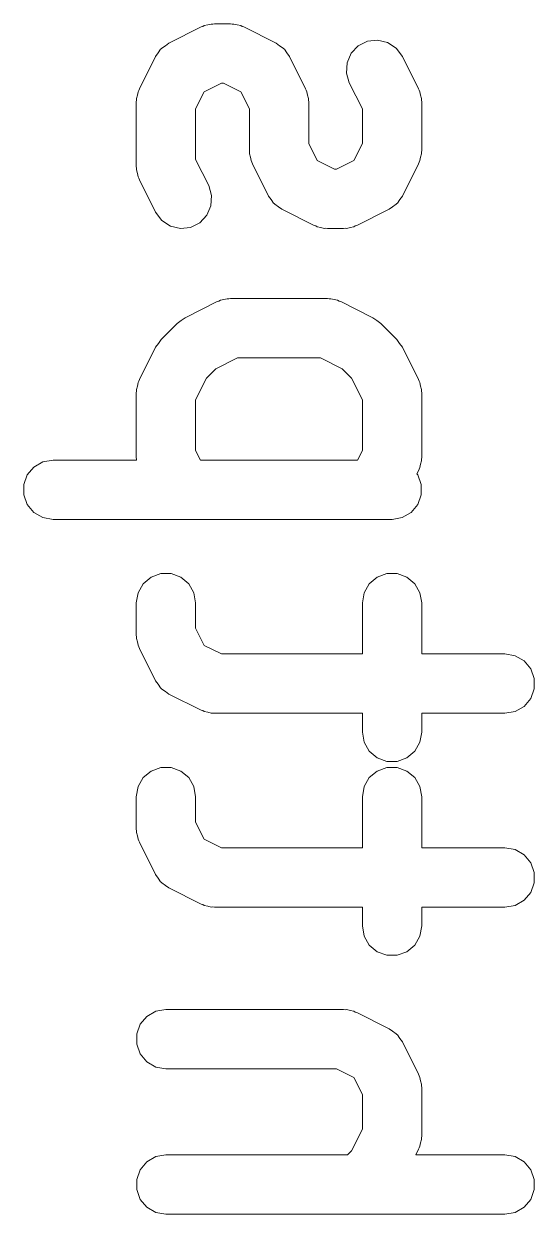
# Model space of a CAD drawing. Extents: x 83.8 to 162.6, y -99.1 to -55.8.
# Drawn here: x 87.52 to 89.026, y -86.851 to -83.343 of the extents above; entities that cross this region are included whole.
import ezdxf

# ---------------------------------------------------------------- set-up
doc = ezdxf.new("R2010")
doc.units = 0
doc.layers.add('Beschriftung', color=11, linetype='Continuous', lineweight=0)

msp = doc.modelspace()

# ---------------------------------------------------------------- linework, layer by layer
at = {"layer": 'Beschriftung'}
for p, q in [((87.9481, -83.3995), (88.0433, -83.3519)), ((88.0433, -83.3519), (88.0482, -83.3505)), ((88.0482, -83.3505), (88.0525, -83.348)), ((88.0525, -83.348), (88.0626, -83.3462)), ((88.0626, -83.3462), (88.0725, -83.3433)), ((88.0725, -83.3433), (88.0775, -83.3436)), ((88.0775, -83.3436), (88.0825, -83.3427)), ((88.0825, -83.3427), (88.1301, -83.3427)), ((88.1301, -83.3427), (88.1351, -83.3436)), ((88.1351, -83.3436), (88.1401, -83.3433)), ((88.1401, -83.3433), (88.1499, -83.3462)), ((88.1499, -83.3462), (88.16, -83.348)), ((88.16, -83.348), (88.1644, -83.3505)), ((88.1644, -83.3505), (88.1692, -83.3519)), ((88.1692, -83.3519), (88.2645, -83.3995)), ((88.5337, -83.3939), (88.5639, -83.3905)), ((88.5639, -83.3905), (88.5935, -83.3975)), ((87.9166, -83.4284), (87.9237, -83.4176)), ((87.9237, -83.4176), (87.9256, -83.4162)), ((87.9256, -83.4162), (87.9271, -83.4143)), ((87.9271, -83.4143), (87.9378, -83.4072)), ((87.9378, -83.4072), (87.9481, -83.3995)), ((88.2645, -83.3995), (88.2748, -83.4072)), ((88.2748, -83.4072), (88.2855, -83.4143)), ((88.2855, -83.4143), (88.2869, -83.4162)), ((88.2869, -83.4162), (88.2889, -83.4176)), ((88.2889, -83.4176), (88.2959, -83.4284)), ((88.4856, -83.4296), (88.5065, -83.4075)), ((88.5065, -83.4075), (88.5337, -83.3939)), ((88.5935, -83.3975), (88.6188, -83.4143)), ((88.6188, -83.4143), (88.6369, -83.4387)), ((87.8614, -83.5339), (87.909, -83.4387)), ((87.909, -83.4387), (87.9166, -83.4284)), ((88.2959, -83.4284), (88.3036, -83.4387)), ((88.3036, -83.4387), (88.3512, -83.5339)), ((88.4717, -83.4878), (88.4736, -83.4575)), ((88.4736, -83.4575), (88.4856, -83.4296)), ((88.6369, -83.4387), (88.6845, -83.5339)), ((88.4804, -83.5169), (88.4717, -83.4878)), ((88.1031, -83.5177), (88.0525, -83.543)), ((88.1094, -83.5177), (88.1031, -83.5177)), ((88.1601, -83.543), (88.1094, -83.5177)), ((88.5188, -83.5937), (88.4804, -83.5169)), ((87.8527, -83.563), (87.8556, -83.5532)), ((87.853, -83.5681), (87.8527, -83.563)), ((87.8556, -83.5532), (87.8574, -83.5431)), ((87.8574, -83.5431), (87.8599, -83.5388)), ((87.8599, -83.5388), (87.8614, -83.5339)), ((88.0525, -83.543), (88.0271, -83.5937)), ((88.1855, -83.5937), (88.1601, -83.543)), ((88.3512, -83.5339), (88.3527, -83.5387)), ((88.3527, -83.5387), (88.3552, -83.5431)), ((88.3552, -83.5431), (88.357, -83.5532)), ((88.357, -83.5532), (88.3599, -83.563)), ((88.3599, -83.563), (88.3596, -83.5681)), ((88.6845, -83.5339), (88.686, -83.5387)), ((88.686, -83.5387), (88.6885, -83.5431)), ((88.6885, -83.5431), (88.6903, -83.5532)), ((88.6903, -83.5532), (88.6932, -83.563)), ((88.6932, -83.563), (88.6929, -83.5681)), ((87.8521, -83.573), (87.853, -83.5681)), ((87.8521, -83.7635), (87.8521, -83.573)), ((88.0271, -83.5937), (88.0271, -83.7429)), ((88.1855, -83.7159), (88.1855, -83.5937)), ((88.3596, -83.5681), (88.3605, -83.573)), ((88.3605, -83.573), (88.3605, -83.6952)), ((88.5188, -83.6952), (88.5188, -83.5937)), ((88.6929, -83.5681), (88.6938, -83.573)), ((88.6938, -83.573), (88.6938, -83.7159)), ((88.3605, -83.6952), (88.3858, -83.7459)), ((88.4934, -83.7459), (88.5188, -83.6952)), ((88.0271, -83.7429), (88.0655, -83.8196)), ((88.1863, -83.7209), (88.1855, -83.7159)), ((88.186, -83.7259), (88.1863, -83.7209)), ((88.1889, -83.7357), (88.186, -83.7259)), ((88.1907, -83.7458), (88.1889, -83.7357)), ((88.6903, -83.7357), (88.6885, -83.7458)), ((88.6932, -83.7259), (88.6903, -83.7357)), ((88.6938, -83.7159), (88.6929, -83.7209)), ((88.6929, -83.7209), (88.6932, -83.7259)), ((87.853, -83.7685), (87.8521, -83.7635)), ((87.8527, -83.7735), (87.853, -83.7685)), ((87.8556, -83.7834), (87.8527, -83.7735)), ((88.1933, -83.7502), (88.1907, -83.7458)), ((88.1947, -83.755), (88.1933, -83.7502)), ((88.2423, -83.8503), (88.1947, -83.755)), ((88.3858, -83.7459), (88.4365, -83.7713)), ((88.4365, -83.7713), (88.4428, -83.7713)), ((88.4428, -83.7713), (88.4934, -83.7459)), ((88.6845, -83.755), (88.6369, -83.8503)), ((88.686, -83.7502), (88.6845, -83.755)), ((88.6885, -83.7458), (88.686, -83.7502)), ((87.8574, -83.7935), (87.8556, -83.7834)), ((87.8599, -83.7978), (87.8574, -83.7935)), ((87.8614, -83.8027), (87.8599, -83.7978)), ((87.909, -83.8979), (87.8614, -83.8027)), ((88.0655, -83.8196), (88.0742, -83.8488)), ((88.0723, -83.8791), (88.0603, -83.907)), ((88.0742, -83.8488), (88.0723, -83.8791)), ((88.25, -83.8606), (88.2423, -83.8503)), ((88.257, -83.8713), (88.25, -83.8606)), ((88.259, -83.8727), (88.257, -83.8713)), ((88.2604, -83.8747), (88.259, -83.8727)), ((88.2711, -83.8817), (88.2604, -83.8747)), ((88.2814, -83.8894), (88.2711, -83.8817)), ((88.6081, -83.8818), (88.5978, -83.8894)), ((88.6188, -83.8747), (88.6081, -83.8818)), ((88.6203, -83.8727), (88.6188, -83.8747)), ((88.6222, -83.8713), (88.6203, -83.8727)), ((88.6293, -83.8606), (88.6222, -83.8713)), ((88.6369, -83.8503), (88.6293, -83.8606)), ((87.9271, -83.9223), (87.909, -83.8979)), ((88.0603, -83.907), (88.0394, -83.929)), ((88.3767, -83.937), (88.2814, -83.8894)), ((88.5978, -83.8894), (88.5026, -83.937)), ((87.9524, -83.939), (87.9271, -83.9223)), ((87.982, -83.9461), (87.9524, -83.939)), ((88.0122, -83.9426), (87.982, -83.9461)), ((88.0394, -83.929), (88.0122, -83.9426)), ((88.3815, -83.9385), (88.3767, -83.937)), ((88.3859, -83.941), (88.3815, -83.9385)), ((88.396, -83.9428), (88.3859, -83.941)), ((88.4058, -83.9457), (88.396, -83.9428)), ((88.4108, -83.9454), (88.4058, -83.9457)), ((88.4158, -83.9463), (88.4108, -83.9454)), ((88.4634, -83.9463), (88.4158, -83.9463)), ((88.4684, -83.9454), (88.4634, -83.9463)), ((88.4734, -83.9457), (88.4684, -83.9454)), ((88.4833, -83.9428), (88.4734, -83.9457)), ((88.4934, -83.941), (88.4833, -83.9428)), ((88.4977, -83.9385), (88.4934, -83.941)), ((88.5026, -83.937), (88.4977, -83.9385)), ((87.9957, -84.2091), (88.091, -84.1615)), ((88.091, -84.1615), (88.0958, -84.16)), ((88.0958, -84.16), (88.1002, -84.1575)), ((88.1002, -84.1575), (88.1103, -84.1557)), ((88.1103, -84.1557), (88.1201, -84.1528)), ((88.1201, -84.1528), (88.1251, -84.1531)), ((88.1251, -84.1531), (88.1301, -84.1522)), ((88.1301, -84.1522), (88.4158, -84.1522)), ((88.4158, -84.1522), (88.4208, -84.1531)), ((88.4208, -84.1531), (88.4258, -84.1528)), ((88.4258, -84.1528), (88.4356, -84.1557)), ((88.4356, -84.1557), (88.4457, -84.1575)), ((88.4457, -84.1575), (88.4501, -84.16)), ((88.4501, -84.16), (88.4549, -84.1615)), ((88.4549, -84.1615), (88.5502, -84.2091)), ((87.9254, -84.2731), (87.973, -84.2255)), ((87.973, -84.2255), (87.9845, -84.2174)), ((87.9845, -84.2174), (87.9957, -84.2091)), ((88.5502, -84.2091), (88.5614, -84.2174)), ((88.5614, -84.2174), (88.5729, -84.2255)), ((88.5729, -84.2255), (88.6205, -84.2731)), ((87.8614, -84.3911), (87.909, -84.2958)), ((87.909, -84.2958), (87.9173, -84.2846)), ((87.9173, -84.2846), (87.9254, -84.2731)), ((88.6205, -84.2731), (88.6286, -84.2846)), ((88.6286, -84.2846), (88.6369, -84.2958)), ((88.6369, -84.2958), (88.6845, -84.3911)), ((88.1508, -84.3272), (88.0867, -84.3592)), ((88.3952, -84.3272), (88.1508, -84.3272)), ((88.4592, -84.3592), (88.3952, -84.3272)), ((88.0867, -84.3592), (88.0591, -84.3868)), ((88.4868, -84.3868), (88.4592, -84.3592)), ((87.8556, -84.4104), (87.8574, -84.4003)), ((87.8574, -84.4003), (87.8599, -84.3959)), ((87.8599, -84.3959), (87.8614, -84.3911)), ((88.0591, -84.3868), (88.0271, -84.4508)), ((88.5188, -84.4508), (88.4868, -84.3868)), ((88.6845, -84.3911), (88.686, -84.3959)), ((88.686, -84.3959), (88.6885, -84.4003)), ((88.6885, -84.4003), (88.6903, -84.4104)), ((87.8521, -84.4302), (87.853, -84.4252)), ((87.8521, -84.6207), (87.8521, -84.4302)), ((87.8527, -84.4202), (87.8556, -84.4104)), ((87.853, -84.4252), (87.8527, -84.4202)), ((88.6903, -84.4104), (88.6932, -84.4202)), ((88.6932, -84.4202), (88.6929, -84.4252)), ((88.6929, -84.4252), (88.6938, -84.4302)), ((88.6938, -84.4302), (88.6938, -84.6207)), ((88.0271, -84.4508), (88.0271, -84.6)), ((88.5188, -84.6), (88.5188, -84.4508)), ((88.0271, -84.6), (88.0413, -84.6284)), ((88.5046, -84.6284), (88.5188, -84.6)), ((87.5305, -84.6722), (87.55, -84.6489)), ((87.55, -84.6489), (87.5764, -84.6337)), ((87.5764, -84.6337), (87.6063, -84.6284)), ((87.6063, -84.6284), (87.8528, -84.6284)), ((87.853, -84.6256), (87.8521, -84.6207)), ((87.8528, -84.6284), (87.853, -84.6256)), ((88.0413, -84.6284), (88.5046, -84.6284)), ((88.686, -84.655), (88.6845, -84.6598)), ((88.6885, -84.6506), (88.686, -84.655)), ((88.6903, -84.6405), (88.6885, -84.6506)), ((88.6932, -84.6307), (88.6903, -84.6405)), ((88.6938, -84.6207), (88.6929, -84.6256)), ((88.6929, -84.6256), (88.6932, -84.6307)), ((87.5201, -84.7007), (87.5305, -84.6722)), ((88.6845, -84.6598), (88.6797, -84.6694)), ((88.6797, -84.6694), (88.6821, -84.6722)), ((88.6821, -84.6722), (88.6925, -84.7007)), ((87.5201, -84.7311), (87.5201, -84.7007)), ((88.6925, -84.7007), (88.6925, -84.7311)), ((87.5305, -84.7597), (87.5201, -84.7311)), ((87.55, -84.7829), (87.5305, -84.7597)), ((88.6821, -84.7597), (88.6625, -84.7829)), ((88.6925, -84.7311), (88.6821, -84.7597)), ((87.5764, -84.7981), (87.55, -84.7829)), ((88.6625, -84.7829), (88.6362, -84.7981)), ((87.6063, -84.8034), (87.5764, -84.7981)), ((88.6063, -84.8034), (87.6063, -84.8034)), ((88.6362, -84.7981), (88.6063, -84.8034)), ((87.8959, -84.9735), (87.9244, -84.9631)), ((87.9244, -84.9631), (87.9548, -84.9631)), ((87.9548, -84.9631), (87.9834, -84.9735)), ((88.5625, -84.9735), (88.5911, -84.9631)), ((88.5911, -84.9631), (88.6215, -84.9631)), ((88.6215, -84.9631), (88.65, -84.9735)), ((87.8574, -85.0193), (87.8726, -84.993)), ((87.8726, -84.993), (87.8959, -84.9735)), ((87.9834, -84.9735), (88.0066, -84.993)), ((88.0066, -84.993), (88.0218, -85.0193)), ((88.5241, -85.0193), (88.5393, -84.993)), ((88.5393, -84.993), (88.5625, -84.9735)), ((88.65, -84.9735), (88.6733, -84.993)), ((88.6733, -84.993), (88.6885, -85.0193)), ((87.8521, -85.0492), (87.8574, -85.0193)), ((88.0218, -85.0193), (88.0271, -85.0492)), ((88.5188, -85.0492), (88.5241, -85.0193)), ((88.6885, -85.0193), (88.6938, -85.0492)), ((87.8521, -85.1445), (87.8521, -85.0492)), ((88.0271, -85.0492), (88.0271, -85.1238)), ((88.5188, -85.1998), (88.5188, -85.0492)), ((88.6938, -85.0492), (88.6938, -85.1998)), ((87.853, -85.1494), (87.8521, -85.1445)), ((88.0271, -85.1238), (88.0525, -85.1745)), ((87.8527, -85.1545), (87.853, -85.1494)), ((87.8556, -85.1643), (87.8527, -85.1545)), ((87.8574, -85.1744), (87.8556, -85.1643)), ((87.8599, -85.1788), (87.8574, -85.1744)), ((87.8614, -85.1836), (87.8599, -85.1788)), ((88.0525, -85.1745), (88.1031, -85.1998)), ((87.909, -85.2788), (87.8614, -85.1836)), ((88.1031, -85.1998), (88.5188, -85.1998)), ((88.6938, -85.1998), (88.9396, -85.1998)), ((88.9396, -85.1998), (88.9695, -85.2051)), ((88.9695, -85.2051), (88.9959, -85.2203)), ((88.9959, -85.2203), (89.0154, -85.2436)), ((89.0154, -85.2436), (89.0258, -85.2721)), ((87.9166, -85.2892), (87.909, -85.2788)), ((89.0258, -85.2721), (89.0258, -85.3025)), ((87.9237, -85.2999), (87.9166, -85.2892)), ((87.9256, -85.3013), (87.9237, -85.2999)), ((87.9271, -85.3033), (87.9256, -85.3013)), ((87.9378, -85.3103), (87.9271, -85.3033)), ((87.9481, -85.318), (87.9378, -85.3103)), ((88.0433, -85.3656), (87.9481, -85.318)), ((89.0258, -85.3025), (89.0154, -85.3311)), ((88.9959, -85.3544), (88.9695, -85.3696)), ((89.0154, -85.3311), (88.9959, -85.3544)), ((88.0482, -85.367), (88.0433, -85.3656)), ((88.0525, -85.3696), (88.0482, -85.367)), ((88.0626, -85.3713), (88.0525, -85.3696)), ((88.0725, -85.3743), (88.0626, -85.3713)), ((88.0775, -85.374), (88.0725, -85.3743)), ((88.0825, -85.3748), (88.0775, -85.374)), ((88.5188, -85.3748), (88.0825, -85.3748)), ((88.5188, -85.4302), (88.5188, -85.3748)), ((88.9396, -85.3748), (88.6938, -85.3748)), ((88.6938, -85.3748), (88.6938, -85.4302)), ((88.9695, -85.3696), (88.9396, -85.3748)), ((88.5241, -85.4601), (88.5188, -85.4302)), ((88.5393, -85.4864), (88.5241, -85.4601)), ((88.6885, -85.4601), (88.6733, -85.4864)), ((88.6938, -85.4302), (88.6885, -85.4601)), ((88.5625, -85.506), (88.5393, -85.4864)), ((88.6733, -85.4864), (88.65, -85.506)), ((88.5911, -85.5164), (88.5625, -85.506)), ((88.6215, -85.5164), (88.5911, -85.5164)), ((88.65, -85.506), (88.6215, -85.5164)), ((87.8574, -85.5907), (87.8726, -85.5644)), ((87.8726, -85.5644), (87.8959, -85.5449)), ((87.8959, -85.5449), (87.9244, -85.5345)), ((87.9244, -85.5345), (87.9548, -85.5345)), ((87.9548, -85.5345), (87.9834, -85.5449)), ((87.9834, -85.5449), (88.0066, -85.5644)), ((88.0066, -85.5644), (88.0218, -85.5907)), ((88.5241, -85.5907), (88.5393, -85.5644)), ((88.5393, -85.5644), (88.5625, -85.5449)), ((88.5625, -85.5449), (88.5911, -85.5345)), ((88.5911, -85.5345), (88.6215, -85.5345)), ((88.6215, -85.5345), (88.65, -85.5449)), ((88.65, -85.5449), (88.6733, -85.5644)), ((88.6733, -85.5644), (88.6885, -85.5907)), ((87.8521, -85.6207), (87.8574, -85.5907)), ((88.0218, -85.5907), (88.0271, -85.6207)), ((88.5188, -85.6207), (88.5241, -85.5907)), ((88.6885, -85.5907), (88.6938, -85.6207)), ((87.8521, -85.7159), (87.8521, -85.6207)), ((88.0271, -85.6207), (88.0271, -85.6953)), ((88.5188, -85.7713), (88.5188, -85.6207)), ((88.6938, -85.6207), (88.6938, -85.7713)), ((88.0271, -85.6953), (88.0525, -85.7459)), ((87.853, -85.7209), (87.8521, -85.7159)), ((87.8527, -85.7259), (87.853, -85.7209)), ((87.8556, -85.7357), (87.8527, -85.7259)), ((87.8574, -85.7458), (87.8556, -85.7357)), ((87.8599, -85.7502), (87.8574, -85.7458)), ((87.8614, -85.755), (87.8599, -85.7502)), ((87.909, -85.8503), (87.8614, -85.755)), ((88.0525, -85.7459), (88.1031, -85.7713)), ((88.1031, -85.7713), (88.5188, -85.7713)), ((88.6938, -85.7713), (88.9396, -85.7713)), ((88.9396, -85.7713), (88.9695, -85.7765)), ((88.9695, -85.7765), (88.9959, -85.7917)), ((88.9959, -85.7917), (89.0154, -85.815)), ((89.0154, -85.815), (89.0258, -85.8436)), ((89.0258, -85.8436), (89.0258, -85.874)), ((87.9166, -85.8606), (87.909, -85.8503)), ((87.9237, -85.8713), (87.9166, -85.8606)), ((87.9256, -85.8727), (87.9237, -85.8713)), ((87.9271, -85.8747), (87.9256, -85.8727)), ((87.9378, -85.8818), (87.9271, -85.8747)), ((87.9481, -85.8894), (87.9378, -85.8818)), ((89.0258, -85.874), (89.0154, -85.9025)), ((88.0433, -85.937), (87.9481, -85.8894)), ((89.0154, -85.9025), (88.9959, -85.9258)), ((88.0482, -85.9385), (88.0433, -85.937)), ((88.0525, -85.941), (88.0482, -85.9385)), ((88.0626, -85.9428), (88.0525, -85.941)), ((88.0725, -85.9457), (88.0626, -85.9428)), ((88.0775, -85.9454), (88.0725, -85.9457)), ((88.0825, -85.9463), (88.0775, -85.9454)), ((88.5188, -85.9463), (88.0825, -85.9463)), ((88.5188, -86.0016), (88.5188, -85.9463)), ((88.9396, -85.9463), (88.6938, -85.9463)), ((88.6938, -85.9463), (88.6938, -86.0016)), ((88.9695, -85.941), (88.9396, -85.9463)), ((88.9959, -85.9258), (88.9695, -85.941)), ((88.5241, -86.0315), (88.5188, -86.0016)), ((88.6938, -86.0016), (88.6885, -86.0315)), ((88.5393, -86.0579), (88.5241, -86.0315)), ((88.5625, -86.0774), (88.5393, -86.0579)), ((88.6733, -86.0579), (88.65, -86.0774)), ((88.6885, -86.0315), (88.6733, -86.0579)), ((88.5911, -86.0878), (88.5625, -86.0774)), ((88.6215, -86.0878), (88.5911, -86.0878)), ((88.65, -86.0774), (88.6215, -86.0878)), ((87.8638, -86.2912), (87.8834, -86.2679)), ((87.8834, -86.2679), (87.9097, -86.2527)), ((87.9097, -86.2527), (87.9396, -86.2475)), ((87.9396, -86.2475), (88.4634, -86.2475)), ((88.4634, -86.2475), (88.4684, -86.2483)), ((88.4684, -86.2483), (88.4734, -86.248)), ((88.4734, -86.248), (88.4833, -86.2509)), ((88.4833, -86.2509), (88.4934, -86.2527)), ((88.4934, -86.2527), (88.4977, -86.2553)), ((88.4977, -86.2553), (88.5026, -86.2567)), ((88.5026, -86.2567), (88.5978, -86.3043)), ((87.8534, -86.3198), (87.8638, -86.2912)), ((87.8534, -86.3501), (87.8534, -86.3198)), ((88.5978, -86.3043), (88.6081, -86.312)), ((88.6081, -86.312), (88.6188, -86.319)), ((88.6188, -86.319), (88.6203, -86.321)), ((88.6203, -86.321), (88.6222, -86.3224)), ((88.6222, -86.3224), (88.6293, -86.3331)), ((88.6293, -86.3331), (88.6369, -86.3434)), ((87.8638, -86.3787), (87.8534, -86.3501)), ((88.6369, -86.3434), (88.6845, -86.4387)), ((87.8834, -86.402), (87.8638, -86.3787)), ((87.9097, -86.4172), (87.8834, -86.402)), ((87.9396, -86.4225), (87.9097, -86.4172)), ((88.4428, -86.4225), (87.9396, -86.4225)), ((88.4934, -86.4478), (88.4428, -86.4225)), ((88.6845, -86.4387), (88.686, -86.4435)), ((88.686, -86.4435), (88.6885, -86.4479)), ((88.5188, -86.4985), (88.4934, -86.4478)), ((88.6885, -86.4479), (88.6903, -86.458)), ((88.6903, -86.458), (88.6932, -86.4678)), ((88.6932, -86.4678), (88.6929, -86.4728)), ((88.6929, -86.4728), (88.6938, -86.4778)), ((88.6938, -86.4778), (88.6938, -86.6207)), ((88.5188, -86.6), (88.5188, -86.4985)), ((88.4868, -86.6641), (88.5188, -86.6)), ((88.686, -86.655), (88.6845, -86.6598)), ((88.6885, -86.6506), (88.686, -86.655)), ((88.6903, -86.6405), (88.6885, -86.6506)), ((88.6932, -86.6307), (88.6903, -86.6405)), ((88.6938, -86.6207), (88.6929, -86.6256)), ((88.6929, -86.6256), (88.6932, -86.6307)), ((87.8834, -86.6965), (87.9097, -86.6813)), ((87.9097, -86.6813), (87.9396, -86.676)), ((87.9396, -86.676), (88.4748, -86.676)), ((88.4748, -86.676), (88.4868, -86.6641)), ((88.6845, -86.6598), (88.6764, -86.676)), ((88.6764, -86.676), (88.9396, -86.676)), ((88.9396, -86.676), (88.9695, -86.6813)), ((88.9695, -86.6813), (88.9959, -86.6965)), ((87.8534, -86.7483), (87.8638, -86.7198)), ((87.8638, -86.7198), (87.8834, -86.6965)), ((88.9959, -86.6965), (89.0154, -86.7198)), ((89.0154, -86.7198), (89.0258, -86.7483)), ((87.8534, -86.7787), (87.8534, -86.7483)), ((89.0258, -86.7483), (89.0258, -86.7787)), ((87.8638, -86.8073), (87.8534, -86.7787)), ((89.0258, -86.7787), (89.0154, -86.8073)), ((87.8834, -86.8306), (87.8638, -86.8073)), ((89.0154, -86.8073), (88.9959, -86.8306)), ((87.9097, -86.8457), (87.8834, -86.8306)), ((87.9396, -86.851), (87.9097, -86.8457)), ((88.9396, -86.851), (87.9396, -86.851)), ((88.9695, -86.8457), (88.9396, -86.851)), ((88.9959, -86.8306), (88.9695, -86.8457))]:
    msp.add_line(p, q, dxfattribs=at)

doc.saveas('drawing.dxf')
